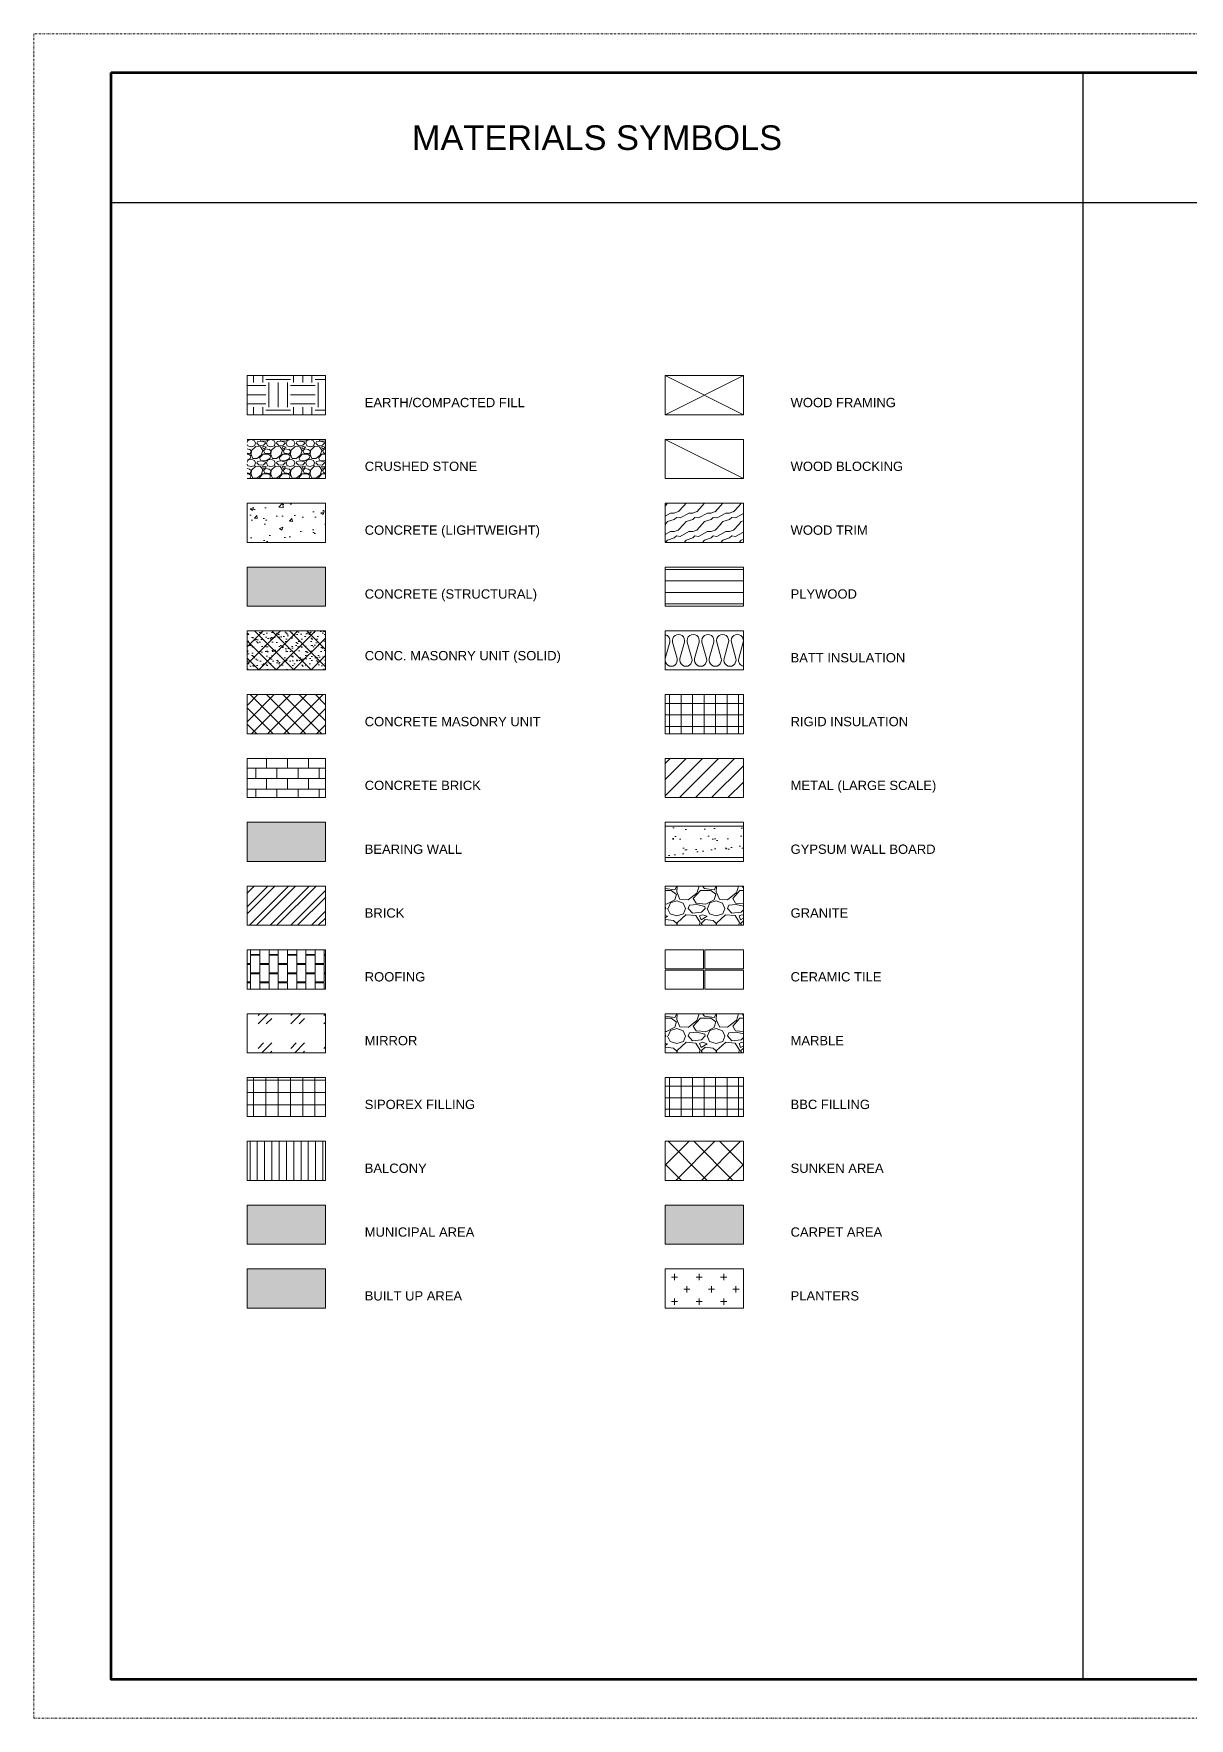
# Paper-space layout 'Symbols A2-1' of a CAD drawing. Header units: millimetres. Extents: x 0 to 597, y -80 to 435.
# Drawn here: x 0 to 298.5, y 0 to 435 of the extents above; entities that cross this region are included whole.
import ezdxf
from ezdxf.enums import TextEntityAlignment as Align

# ---------------------------------------------------------------- set-up
doc = ezdxf.new("R2010")
doc.units = ezdxf.units.MM
doc.linetypes.add('DASHDOT', pattern=[1, 0.5, -0.25, 0, -0.25])
for name, color, linetype, lineweight in [('A-ANNO-SYMB', 152, 'Continuous', 5), ('A-ANNO-TTLB', 255, 'Continuous', 5), ('A-CONC-LITE', 253, 'Continuous', 5), ('A-WALL-CONC', 153, 'Continuous', 5), ('C-ERTH', 253, 'Continuous', 5), ('C-STON', 253, 'Continuous', 5), ('G-ANNO-TEXT', 3, 'Continuous', 15), ('G-ANNO-TEXT-BOLD', 1, 'Continuous', 15), ('G-ANNO-TTLB', 7, 'Continuous', 50), ('G-PAPR-MEDM', 6, 'Continuous', 30), ('G-PAPR-THCK', 4, 'Continuous', 100)]:
    doc.layers.add(name, color=color, linetype=linetype, lineweight=lineweight)
doc.layers.add('G-ANNO-REFR', color=253, linetype='DASHDOT', lineweight=5, plot=False)
doc.styles.add('LLARGE', font='arial.ttf', dxfattribs={"height": 6.35})
doc.styles.add('NOTES', font='arial.ttf', dxfattribs={"height": 2})
doc.styles.add('Small text', font='arial.ttf', dxfattribs={"height": 2.4})
doc.styles.add('SUB-TITLE', font='swisscb.ttf')
doc.styles.add('SUB-TITLE-2', font='swissc.ttf')
doc.styles.add('TITLE', font='swisscb.ttf')

# ---------------------------------------------------------------- blocks, each defined once
blk = doc.blocks.new('*U221')
at = {"layer": 'G-ANNO-REFR'}
blk.add_lwpolyline([(0, 0), (597, 0), (597, 435), (0, 435)], close=True, dxfattribs=at)
at = {"layer": 'G-PAPR-THCK'}
blk.add_lwpolyline([(20, 425), (587, 425), (587, 10), (20, 10)], close=True, dxfattribs=at)
at = {"layer": 'G-ANNO-TEXT'}
for tag, p, height, style in [('GENERAL_NOTES_001', (522.6, 418.95), 1.71, 'NOTES'), ('GENERAL_NOTES_002', (522.86, 416.07), 1.71, 'NOTES'), ('GENERAL_NOTES_003', (522.86, 413.19), 1.71, 'NOTES'), ('GENERAL_NOTES_004', (522.86, 410.31), 1.71, 'NOTES'), ('GENERAL_NOTES_005', (522.86, 407.43), 1.71, 'NOTES'), ('GENERAL_NOTES_006', (522.86, 404.55), 1.71, 'NOTES'), ('GENERAL_NOTES_008', (522.79, 398.82), 1.71, 'NOTES'), ('GENERAL_NOTES_007', (522.86, 401.7), 1.71, 'NOTES'), ('GENERAL_NOTES_009', (522.86, 395.93), 1.71, 'NOTES'), ('GENERAL_NOTES_010', (522.86, 393.05), 1.71, 'NOTES'), ('GENERAL_NOTES_011', (522.86, 390.17), 1.71, 'NOTES'), ('GENERAL_NOTES_012', (522.86, 387.29), 1.71, 'NOTES'), ('GENERAL_NOTES_013', (522.86, 384.41), 1.71, 'NOTES'), ('GENERAL_NOTES_014', (522.86, 381.53), 1.71, 'NOTES'), ('GENERAL_NOTES_015', (522.86, 378.65), 1.71, 'NOTES'), ('GENERAL_NOTES_017', (522.75, 372.89), 1.71, 'NOTES'), ('GENERAL_NOTES_016', (522.86, 375.77), 1.71, 'NOTES'), ('GENERAL_NOTES_018', (522.86, 370), 1.71, 'NOTES'), ('GENERAL_NOTES_019', (522.82, 367.12), 1.71, 'NOTES'), ('GENERAL_NOTES_020', (522.86, 364.24), 1.71, 'NOTES'), ('GENERAL_NOTES_021', (522.76, 361.36), 1.71, 'NOTES'), ('GENERAL_NOTES_023', (522.77, 355.6), 1.71, 'NOTES'), ('GENERAL_NOTES_022', (522.86, 358.48), 1.71, 'NOTES'), ('GENERAL_NOTES_024', (522.86, 352.72), 1.71, 'NOTES'), ('GENERAL_NOTES_025', (522.74, 349.84), 1.71, 'NOTES'), ('GENERAL_NOTES_026', (522.86, 346.96), 1.71, 'NOTES'), ('GENERAL_NOTES_027', (522.86, 344.07), 1.71, 'NOTES'), ('GENERAL_NOTES_028', (522.86, 341.19), 1.71, 'NOTES'), ('GENERAL_NOTES_029', (522.86, 338.31), 1.71, 'NOTES'), ('GENERAL_NOTES_030', (522.76, 335.43), 1.71, 'NOTES'), ('GENERAL_NOTES_031', (522.86, 332.55), 1.71, 'NOTES'), ('GENERAL_NOTES_032', (522.86, 329.67), 1.71, 'NOTES'), ('GENERAL_NOTES_033', (522.86, 326.79), 1.71, 'NOTES'), ('GENERAL_NOTES_034', (522.76, 323.91), 1.71, 'NOTES'), ('GENERAL_NOTES_035', (522.86, 321.02), 1.71, 'NOTES'), ('SHEET_NOTES_001', (522.6, 299.97), 1.71, 'NOTES'), ('SHEET_NOTES_003', (522.75, 294.21), 1.71, 'NOTES'), ('SHEET_NOTES_002', (522.79, 297.09), 1.71, 'NOTES'), ('SHEET_NOTES_004', (522.82, 291.33), 1.71, 'NOTES'), ('SHEET_NOTES_005', (522.76, 288.45), 1.71, 'NOTES'), ('SHEET_NOTES_006', (522.77, 285.57), 1.71, 'NOTES'), ('SHEET_NOTES_007', (522.74, 282.68), 1.71, 'NOTES'), ('KEY_NOTES_001', (522.6, 227.5), 1.71, 'NOTES'), ('KEY_NOTES_002', (522.79, 224.62), 1.71, 'NOTES'), ('CLIENTNAME', (522.76, 103.62), 2.57, 'SUB-TITLE-2'), ('CLIENTADDRESS1', (522.76, 100.14), 1.71, 'SUB-TITLE-2'), ('CLIENTADDRESS2', (522.76, 97.24), 1.71, 'SUB-TITLE-2'), ('CLIENTPHONE', (522.76, 94.39), 1.71, 'SUB-TITLE-2'), ('DRAWING_NO', (538.25, 58.25), 3.42, 'SUB-TITLE-2')]:
    blk.add_attdef(tag, p, '', height=height, dxfattribs=dict(at, style=style))
at = {"layer": 'G-ANNO-TEXT', "style": 'SUB-TITLE-2'}
for tag, p in [('REV_NO14', (524.7, 172.4)), ('REV_NO13', (524.7, 168.98)), ('REV_DATE14', (532.24, 172.4)), ('REV_DATE13', (532.24, 168.98)), ('DRAWN_BY14', (542.01, 172.4)), ('DRAWN_BY13', (542.01, 168.98)), ('CHECKED_BY14', (552.92, 172.4)), ('CHECKED_BY13', (552.92, 168.98)), ('REV_NO12', (524.7, 165.56)), ('REV_DATE12', (532.24, 165.56)), ('DRAWN_BY12', (542.01, 165.56)), ('CHECKED_BY12', (552.92, 165.56)), ('REV_NO11', (524.7, 162.14)), ('REV_DATE11', (532.24, 162.14)), ('DRAWN_BY11', (542.01, 162.14)), ('CHECKED_BY11', (552.92, 162.14)), ('REV_NO10', (524.7, 158.72)), ('REV_DATE10', (532.24, 158.72)), ('DRAWN_BY10', (542.01, 158.72)), ('CHECKED_BY10', (552.92, 158.72)), ('REV_NO9', (524.7, 155.3)), ('REV_NO8', (524.7, 151.88)), ('REV_DATE9', (532.24, 155.3)), ('REV_DATE8', (532.24, 151.88)), ('DRAWN_BY9', (542.01, 155.3)), ('DRAWN_BY8', (542.01, 151.88)), ('CHECKED_BY9', (552.92, 155.3)), ('CHECKED_BY8', (552.92, 151.88)), ('REV_NO7', (524.7, 148.46)), ('REV_DATE7', (532.24, 148.46)), ('DRAWN_BY7', (542.01, 148.46)), ('CHECKED_BY7', (552.92, 148.46)), ('REV_NO6', (524.7, 145.03)), ('REV_DATE6', (532.24, 145.03)), ('DRAWN_BY6', (542.01, 145.03)), ('CHECKED_BY6', (552.92, 145.03)), ('REV_NO5', (524.7, 141.61)), ('REV_DATE5', (532.24, 141.61)), ('DRAWN_BY5', (542.01, 141.61)), ('CHECKED_BY5', (552.92, 141.61)), ('REV_NO4', (524.7, 138.19)), ('REV_NO3', (524.7, 134.77)), ('REV_DATE4', (532.24, 138.19)), ('REV_DATE3', (532.24, 134.77)), ('DRAWN_BY4', (542.01, 138.19)), ('DRAWN_BY3', (542.01, 134.77)), ('CHECKED_BY4', (552.92, 138.19)), ('CHECKED_BY3', (552.92, 134.77)), ('REV_NO2', (524.7, 131.35)), ('REV_DATE2', (532.24, 131.35)), ('DRAWN_BY2', (542.01, 131.35)), ('CHECKED_BY2', (552.92, 131.35)), ('REV_NO1', (524.7, 127.93)), ('REV_DATE1', (532.24, 127.93)), ('DRAWN_BY1', (542.01, 127.93)), ('CHECKED_BY1', (552.92, 127.93)), ('REV_NO0', (524.7, 124.51)), ('REV_DATE0', (532.24, 124.51)), ('DRAWN_BY0', (542.01, 124.51)), ('CHECKED_BY0', (552.92, 124.51))]:
    blk.add_attdef(tag, text='', height=1.37, dxfattribs=at).set_placement(p, align=Align.MIDDLE)
for tag, p in [('REV_DESCRIPTION14', (559.75, 172.4)), ('REV_DESCRIPTION13', (559.75, 168.98)), ('REV_DESCRIPTION12', (559.75, 165.56)), ('REV_DESCRIPTION11', (559.75, 162.14)), ('REV_DESCRIPTION10', (559.75, 158.72)), ('REV_DESCRIPTION9', (559.75, 155.3)), ('REV_DESCRIPTION8', (559.75, 151.88)), ('REV_DESCRIPTION7', (559.75, 148.46)), ('REV_DESCRIPTION6', (559.75, 145.03)), ('REV_DESCRIPTION5', (559.75, 141.61)), ('REV_DESCRIPTION4', (559.75, 138.19)), ('REV_DESCRIPTION3', (559.75, 134.77)), ('REV_DESCRIPTION2', (559.75, 131.35)), ('REV_DESCRIPTION1', (559.75, 127.93)), ('REV_DESCRIPTION0', (559.75, 124.51))]:
    blk.add_attdef(tag, text='', height=1.37, dxfattribs=at).set_placement(p, align=Align.MIDDLE_LEFT)
for tag, p in [('PROJECT_NAME1', (538.25, 91.88)), ('PROJECT_NAME2', (538.25, 88.46)), ('PROJECT_CODE', (538.25, 84.41)), ('RELEASE', (538.25, 80.62)), ('STAGE', (538.25, 76.76)), ('DRAWING_TITLE', (538.25, 72.91))]:
    blk.add_attdef(tag, text='', height=2.05, dxfattribs=at).set_placement(p, align=Align.TOP_LEFT)
at = {"layer": 'G-ANNO-TEXT'}
for tag, height, style, p in [('CURRENT_REV', 3.42, 'TITLE', (579.3, 58.25)), ('DRAWN_BY', 2.05, 'SUB-TITLE-2', (529.7, 50.63)), ('CHECKED_BY', 2.05, 'SUB-TITLE-2', (545.95, 50.63)), ('SCALE', 2.05, 'SUB-TITLE-2', (563.05, 50.63)), ('ISSUE_DATE', 2.05, 'SUB-TITLE-2', (579.3, 50.63))]:
    blk.add_attdef(tag, text='', height=height, dxfattribs=dict(at, style=style)).set_placement(p, align=Align.CENTER)
at = {"layer": 'G-ANNO-TEXT', "style": 'SUB-TITLE'}
blk.add_attdef('FILE_NAME', text='', height=1.37, rotation=90, dxfattribs=at).set_placement((587.85, 19.35), align=Align.TOP_LEFT)

psp = doc.layouts.new('Symbols A2-1')

# ---------------------------------------------------------------- hatches: boundary and pattern name
at = {"layer": 'A-ANNO-SYMB'}
h = psp.add_hatch(dxfattribs=at)
h.set_pattern_fill('WOOD_2', color=256, scale=4.756188, angle=90, pattern_type=2)
h.set_pattern_definition([(198.4349, (27.5054, -170.8212), (-9.5123783, -4.7561805), [1.804845, -13.23554]), (229.3987, (25.79313, -171.39194), (-23.7809426, -28.537124), [0.877, -42.972892]), (226.8476, (25.2224, -167.30162), (-66.5866471, -71.34281002), [2.086226, -102.225122]), (199.9831, (23.79554, -168.8236), (-38.04950806, -14.26856175), [1.113395, -54.55636]), (180, (27.5054, -169.204), (-4.75619, -4.75619), [0.951238, -3.80495]), (208.4429, (26.55412, -169.2041), (61.830463415, 33.293287506), [2.596375, -127.222296]), (174.2894, (24.27115, -170.4407), (42.8056903, -4.75619437), [0.955984, -46.843116]), (219.8056, (23.3199, -170.3456), (23.78093136, 19.024764), [0.74294, -36.404078])])
h.paths.add_polyline_path([(183.31, 303.65), (183.31, 313.76), (163.09, 313.76), (163.09, 303.65)])
h = psp.add_hatch(color=253, dxfattribs=at)
h.dxf.hatch_style = 1
h.paths.add_polyline_path([(75.35, 287.17), (75.35, 297.28), (55.14, 297.28), (55.14, 287.17)])
h = psp.add_hatch(dxfattribs=at)
h.set_pattern_fill('ANSI31', color=256, scale=23.780941, angle=135)
h.set_pattern_definition([(180, (27.5054, -167.0576), (-6e-16, -2.972618), [])])
h.paths.add_polyline_path([(183.31, 287.17), (183.31, 297.28), (163.09, 297.28), (163.09, 287.17)])
h = psp.add_hatch(dxfattribs=at)
h.set_pattern_fill('ANSI37', color=256, scale=23.780941, angle=135)
h.set_pattern_definition([(180, (27.5054, -157.057), (-6e-16, -2.972618), []), (270, (27.5054, -157.057), (2.972618, -6e-16), [])])
h.paths.add_polyline_path([(183.31, 254.22), (183.31, 264.33), (163.09, 264.33), (163.09, 254.22)])
h = psp.add_hatch(dxfattribs=at)
h.set_pattern_fill('STONE_HOLLAND_PARQUET_2', color=256, scale=0.679455, pattern_type=2)
h.set_pattern_definition([(0, (27.5054, -91.6392), (0, 2.717822), []), (90, (27.5054, -91.6392), (-2.717822, 2.717822), [2.71782, -2.71782])])
h.paths.add_polyline_path([(55.14, 247.85), (55.14, 237.74), (75.35, 237.74), (75.35, 247.85)])
h = psp.add_hatch(dxfattribs=at)
h.set_pattern_fill('ANSI31', color=256, scale=23.601229)
h.set_pattern_definition([(45, (20.096, -155.0968), (-2.086074, 2.086074), [])])
h.paths.add_polyline_path([(183.31, 237.74), (183.31, 247.85), (163.09, 247.85), (163.09, 237.74)])
h = psp.add_hatch(color=256, dxfattribs=at)
h.dxf.hatch_style = 1
h.paths.add_polyline_path([(75.35, 221.27), (75.35, 231.37), (55.14, 231.37), (55.14, 221.27)])
h = psp.add_hatch(dxfattribs=at)
h.set_pattern_fill('AR-SAND', color=256, scale=2.717822)
h.set_pattern_definition([(37.5, (27.5054, -147.0566), (-0.171205, 5.236764), [0, -4.13109, 0, -4.620297, 0, -4.41646]), (7.5, (27.5054, -147.0566), (4.80994, 7.67009), [0, -2.228614, 0, -3.723416, 0, -1.426856]), (327.5, (24.1624, -147.0566), (8.463683, 0.01538), [0, -1.35891, 0, -4.89208, 0, -6.38688]), (317.5, (24.1624, -147.0566), (8.17012, 2.38537), [0, -0.679455, 0, -3.20703, 0, -3.66906])])
h.paths.add_polyline_path([(163.09, 230.35), (163.09, 222.29), (183.31, 222.29), (183.31, 230.35)])
h = psp.add_hatch(dxfattribs=at)
h.set_pattern_fill('ANSI32', color=256, scale=10.043076)
h.set_pattern_definition([(45, (20.096, -145.0964), (-2.663073, 2.663073), []), (45, (21.8715, -145.0964), (-2.663073, 2.663073), [])])
h.paths.add_polyline_path([(75.35, 204.79), (75.35, 214.9), (55.14, 214.9), (55.14, 204.79)])
h = psp.add_hatch(dxfattribs=at)
h.set_pattern_fill('SITEWORK_GRAVEL', color=256, scale=10.191832, pattern_type=2)
h.set_pattern_definition([(228.0128, (142.7973, -96.68135), (-81.5346354, -91.7264988), [1.37117, -135.7459]), (184.9697, (141.88007, -97.70053), (122.30199083, 10.1917431), [2.35297, -232.94374]), (132.5104, (139.53595, -97.9044), (101.9182222, -112.1102368), [1.6591, -164.25189]), (267.2737, (135.56114, -100.45233), (10.1917911, 203.8366365), [2.14271, -212.12828]), (292.8337, (135.4592, -102.5926), (-50.9592593, 122.30194355), [2.1011, -208.0089]), (357.2737, (136.27456, -104.52906), (-203.8366365, 10.1917911), [2.14271, -212.12828]), (37.6942, (138.41485, -104.63098), (-132.49388666, -101.91821897), [2.83362, -280.52863]), (72.2553, (140.65705, -102.89837), (71.34293143, 224.22025847), [2.67523, -264.84821]), (121.4296, (141.4724, -100.3504), (-81.5347373, 132.4937612), [2.14997, -212.84696]), (175.2364, (140.3513, -98.5159), (112.110158, -10.1917454), [2.45452, -120.2714]), (222.3974, (137.90526, -98.31204), (-122.30205504, -112.11006774), [3.17423, -314.24857]), (138.8141, (145.65105, -100.5542), (-71.3428518, 61.1509627), [1.0834, -107.25725]), (171.4692, (144.8357, -99.8408), (132.4937943, -20.383744), [2.06117, -204.05587]), (225, (142.797, -99.535), (-1e-15, -10.19183), [1.44134, -12.97208]), (203.1986, (142.0839, -98.312), (50.9591556, 20.383677), [0.7762, -76.8425]), (291.8014, (141.3705, -98.6178), (-10.191831, 30.575498), [1.0977, -53.787]), (30.9638, (141.7782, -99.637), (30.575475, 20.383689), [1.78285, -57.64523]), (161.5651, (143.307, -98.7197), (20.383668, -10.191815), [1.28917, -30.94023]), (16.3895, (135.4592, -98.6178), (101.9183392, 30.5754207), [1.806, -178.79372]), (70.3462, (137.1918, -98.1082), (-40.7672783, -112.1101702), [1.51513, -149.99735]), (293.1986, (143.3069, -96.6814), (-20.383677, 50.9591556), [1.55237, -76.0663]), (343.6105, (143.91844, -98.1082), (-101.9183392, 30.5754207), [1.806, -178.79372]), (339.444, (135.4592, -104.9367), (-50.959177, 20.3836225), [1.74158, -85.33747]), (294.7751, (137.0899, -105.54825), (-50.9590788, 112.1101833), [1.45925, -144.46558]), (66.8014, (143.4088, -106.8732), (20.383677, 50.9591556), [1.55237, -76.0663]), (17.354, (144.02036, -105.4463), (-132.4938324, -40.7672707), [1.70847, -169.13777]), (69.444, (138.4148, -106.8732), (-20.3836225, -50.959177), [0.8708, -86.20826]), (101.3099, (142.7973, -106.8732), (-10.191808, 40.767334), [0.51968, -51.44866]), (165.9638, (142.6954, -106.3636), (30.5755, -10.191812), [2.1011, -39.9209]), (186.009, (140.65705, -105.854), (101.9183142, 10.1918247), [1.94715, -192.76752]), (303.6901, (141.7782, -100.5542), (-10.191845, 20.38366), [1.4699, -35.27728]), (353.1572, (142.5935, -101.77727), (173.26113203, -20.38374487), [2.56624, -254.05753]), (60.9454, (145.1415, -102.083), (-40.767327, -71.3428257), [1.0493, -103.88202]), (90, (145.651, -101.166), (-10.19183, 10.19183), [0.6115, -9.58032]), (120.2564, (140.4532, -105.54825), (40.7672746, -71.3428468), [1.4159, -140.17356]), (48.0128, (139.7398, -104.3252), (81.5346354, 91.7264988), [2.74234, -134.37473]), (0, (141.574, -102.287), (10.19183, 10.19183), [2.64988, -7.54196]), (325.3048, (144.2242, -102.28686), (-101.9182583, 71.3429095), [1.61147, -159.53553]), (254.0546, (145.5491, -103.2041), (-10.1918305, -40.767328), [1.48395, -72.7137]), (207.646, (145.14146, -104.631), (-193.6447591, -101.9183954), [2.41613, -239.19693]), (175.4261, (143.00117, -105.7521), (-132.4938175, 10.1917787), [2.5561, -253.05374])])
h.paths.add_polyline_path([(183.31, 204.79), (183.31, 214.9), (163.09, 214.9), (163.09, 204.79)])
h = psp.add_hatch(dxfattribs=at)
h.set_pattern_fill('ROOFING_SHINGLES_4', color=256, scale=4.756188, angle=90, pattern_type=2)
h.set_pattern_definition([(0, (22.749, -73.839), (4.75619, 4.75619), [2.378094, -2.378094]), (90, (25.1273, -73.839), (-4.75619, 4.75619), [4.51838, -0.23781]), (0, (25.1273, -71.699), (4.75619, 4.75619), [2.378094, -2.378094]), (270, (27.5054, -71.699), (4.75619, -4.75619), [2.378094, -2.378094]), (0, (25.1273, -71.461), (4.75619, 4.75619), [2.378094, -2.378094]), (90, (27.5054, -71.461), (-4.75619, 4.75619), [2.140285, -2.6159]), (180, (25.1273, -74.077), (-4.75619, -4.75619), [2.378094, -2.378094])])
h.paths.add_polyline_path([(75.35, 198.42), (55.14, 198.42), (55.14, 188.31), (75.35, 188.31)])
h = psp.add_hatch(dxfattribs=at)
h.set_pattern_fill('SITEWORK_GRAVEL', color=256, scale=10.191832, pattern_type=2)
h.set_pattern_definition([(228.0128, (142.7973, -129.6352), (-81.5346354, -91.7264988), [1.37117, -135.7459]), (184.9697, (141.88007, -130.6544), (122.30199083, 10.1917431), [2.35297, -232.94374]), (132.5104, (139.53595, -130.8582), (101.9182222, -112.1102368), [1.6591, -164.25189]), (267.2737, (135.56114, -133.40617), (10.1917911, 203.8366365), [2.14271, -212.12828]), (292.8337, (135.4592, -135.54646), (-50.9592593, 122.30194355), [2.1011, -208.0089]), (357.2737, (136.27456, -137.4829), (-203.8366365, 10.1917911), [2.14271, -212.12828]), (37.6942, (138.41485, -137.58482), (-132.49388666, -101.91821897), [2.83362, -280.52863]), (72.2553, (140.65705, -135.8522), (71.34293143, 224.22025847), [2.67523, -264.84821]), (121.4296, (141.4724, -133.30426), (-81.5347373, 132.4937612), [2.14997, -212.84696]), (175.2364, (140.3513, -131.4697), (112.110158, -10.1917454), [2.45452, -120.2714]), (222.3974, (137.90526, -131.2659), (-122.30205504, -112.11006774), [3.17423, -314.24857]), (138.8141, (145.65105, -133.5081), (-71.3428518, 61.1509627), [1.0834, -107.25725]), (171.4692, (144.8357, -132.79466), (132.4937943, -20.383744), [2.06117, -204.05587]), (225, (142.797, -132.489), (-1e-15, -10.19183), [1.44134, -12.97208]), (203.1986, (142.0839, -131.2659), (50.9591556, 20.383677), [0.7762, -76.8425]), (291.8014, (141.3705, -131.5716), (-10.191831, 30.575498), [1.0977, -53.787]), (30.9638, (141.7782, -132.5908), (30.575475, 20.383689), [1.78285, -57.64523]), (161.5651, (143.307, -131.6736), (20.383668, -10.191815), [1.28917, -30.94023]), (16.3895, (135.4592, -131.57164), (101.9183392, 30.5754207), [1.806, -178.79372]), (70.3462, (137.1918, -131.06205), (-40.7672783, -112.1101702), [1.51513, -149.99735]), (293.1986, (143.3069, -129.6352), (-20.383677, 50.9591556), [1.55237, -76.0663]), (343.6105, (143.91844, -131.06205), (-101.9183392, 30.5754207), [1.806, -178.79372]), (339.444, (135.4592, -137.8906), (-50.959177, 20.3836225), [1.74158, -85.33747]), (294.7751, (137.0899, -138.5021), (-50.9590788, 112.1101833), [1.45925, -144.46558]), (66.8014, (143.4088, -139.827), (20.383677, 50.9591556), [1.55237, -76.0663]), (17.354, (144.02036, -138.4002), (-132.4938324, -40.7672707), [1.70847, -169.13777]), (69.444, (138.4148, -139.827), (-20.3836225, -50.959177), [0.8708, -86.20826]), (101.3099, (142.7973, -139.827), (-10.191808, 40.767334), [0.51968, -51.44866]), (165.9638, (142.6954, -139.3174), (30.5755, -10.191812), [2.1011, -39.9209]), (186.009, (140.65705, -138.80784), (101.9183142, 10.1918247), [1.94715, -192.76752]), (303.6901, (141.7782, -133.508), (-10.191845, 20.38366), [1.4699, -35.27728]), (353.1572, (142.5935, -134.7311), (173.26113203, -20.38374487), [2.56624, -254.05753]), (60.9454, (145.1415, -135.0369), (-40.767327, -71.3428257), [1.0493, -103.88202]), (90, (145.651, -134.12), (-10.19183, 10.19183), [0.6115, -9.58032]), (120.2564, (140.4532, -138.5021), (40.7672746, -71.3428468), [1.4159, -140.17356]), (48.0128, (139.7398, -137.2791), (81.5346354, 91.7264988), [2.74234, -134.37473]), (0, (141.574, -135.241), (10.19183, 10.19183), [2.64988, -7.54196]), (325.3048, (144.2242, -135.2407), (-101.9182583, 71.3429095), [1.61147, -159.53553]), (254.0546, (145.5491, -136.158), (-10.1918305, -40.767328), [1.48395, -72.7137]), (207.646, (145.14146, -137.58482), (-193.6447591, -101.9183954), [2.41613, -239.19693]), (175.4261, (143.00117, -138.70593), (-132.4938175, 10.1917787), [2.5561, -253.05374])])
h.paths.add_polyline_path([(183.31, 171.84), (183.31, 181.94), (163.09, 181.94), (163.09, 171.84)])
h = psp.add_hatch(dxfattribs=at)
h.set_pattern_fill('ANSI37', color=256, angle=135)
h.set_pattern_definition([(180, (15.511, -194.0255), (-7e-16, -3.175), []), (270, (15.511, -194.0255), (3.175, -7e-16), [])])
h.paths.add_polyline_path([(75.35, 155.36), (75.35, 165.47), (55.14, 165.47), (55.14, 155.36)])
h = psp.add_hatch(dxfattribs=at)
h.set_pattern_fill('ANSI37', color=256, scale=23.780941, angle=135)
h.set_pattern_definition([(180, (27.5054, -255.9186), (-6e-16, -2.972618), []), (270, (27.5054, -255.9186), (2.972618, -6e-16), [])])
h.paths.add_polyline_path([(183.31, 155.36), (183.31, 165.47), (163.09, 165.47), (163.09, 155.36)])
h = psp.add_hatch(dxfattribs=at)
h.set_pattern_fill('ANSI31', color=256, scale=15.064614, angle=45)
h.set_pattern_definition([(90, (20.0961, -193.2764), (-1.883077, 3e-16), [])])
h.paths.add_polyline_path([(75.35, 148.99), (55.14, 148.99), (55.14, 138.88), (75.35, 138.88)])
h = psp.add_hatch(dxfattribs=at)
h.set_pattern_fill('ANSI37', color=256, scale=37.661536)
h.set_pattern_definition([(45, (20.096, -193.2764), (-3.32884, 3.32884), []), (135, (20.096, -193.2764), (-3.32884, -3.32884), [])])
h.paths.add_polyline_path([(183.31, 138.88), (183.31, 148.99), (163.09, 148.99), (163.09, 138.88)])
h = psp.add_hatch(color=9, dxfattribs=at)
h.dxf.hatch_style = 1
h.paths.add_polyline_path([(75.35, 132.51), (55.14, 132.51), (55.14, 122.4), (75.35, 122.4)])
at = {"layer": 'A-ANNO-SYMB', "true_color": 0xf9fda5}
h = psp.add_hatch(color=51, dxfattribs=at)
h.dxf.hatch_style = 1
h.paths.add_polyline_path([(183.31, 122.4), (183.31, 132.51), (163.09, 132.51), (163.09, 122.4)])
at = {"layer": 'A-ANNO-SYMB', "true_color": 0xdbf6ff}
h = psp.add_hatch(color=7, dxfattribs=at)
h.dxf.hatch_style = 1
h.paths.add_polyline_path([(75.35, 116.03), (55.14, 116.03), (55.14, 105.93), (75.35, 105.93)])
at = {"layer": 'A-ANNO-TTLB'}
h = psp.add_hatch(dxfattribs=at)
h.set_pattern_fill('GOST_GLASS', color=256)
h.set_pattern_definition([(45, (15.511, -194.0255), (8.48528, -9e-16), [5, -7]), (45, (17.632, -194.0255), (8.48528, -9e-16), [2, -10]), (45, (15.511, -191.904), (8.48528, -9e-16), [2, -10])])
h.paths.add_polyline_path([(55.14, 181.94), (55.14, 171.84), (75.35, 171.84), (75.35, 181.94)])
h = psp.add_hatch(dxfattribs=at)
h.set_pattern_fill('CROSS', color=256, scale=0.5)
h.set_pattern_definition([(0, (15.511, -194.0255), (3.175, 3.175), [1.5875, -4.7625]), (90, (16.3047, -194.8192), (-3.175, 3.175), [1.5875, -4.7625])])
h.paths.add_polyline_path([(163.09, 116.03), (163.09, 105.93), (183.31, 105.93), (183.31, 116.03)])
at = {"layer": 'A-CONC-LITE'}
h = psp.add_hatch(dxfattribs=at)
h.set_pattern_fill('AR-CONC', color=256, scale=0.05)
h.set_pattern_definition([(50, (15.511, -194.0255), (9.10923, -0.79695), [0.9525, -10.4775]), (355, (15.511, -194.025), (-1.76217, 9.55284), [0.762, -8.38203]), (100.4514, (16.27, -194.092), (7.34706, 8.75589), [0.8095, -8.90451]), (46.1842, (15.511, -191.485), (13.55395, -2.10212), [1.42875, -15.71625]), (96.6356, (16.64, -191.66), (11.8702, 12.3713), [1.21425, -13.35678]), (351.184, (15.511, -191.485), (11.8702, 12.3713), [1.143, -12.573]), (21, (16.781, -192.1205), (7.58072, -5.11326), [0.9525, -10.4775]), (326, (16.781, -192.12), (3.0901, 9.2094), [0.762, -8.382]), (71.4514, (17.413, -192.5466), (10.67082, 4.09614), [0.8095, -8.9045]), (37.5, (15.511, -194.0255), (0.15443, 4.227752), [0, -8.2804, 0, -8.509, 0, -8.41375]), (7.5, (15.511, -194.0255), (3.340983, 5.00903), [0, -4.8514, 0, -8.0899, 0, -3.20675]), (327.5, (12.679, -194.0255), (6.77953, -0.286437), [0, -3.175, 0, -9.906, 0, -13.1445]), (317.5, (11.409, -194.0255), (7.40646, 1.271325), [0, -4.1275, 0, -6.5786, 0, -9.3345])])
h.paths.add_polyline_path([(75.35, 303.65), (75.35, 313.76), (55.14, 313.76), (55.14, 303.65)])
h = psp.add_hatch(dxfattribs=at)
h.set_pattern_fill('AR-SAND', color=256, scale=0.05)
h.set_pattern_definition([(37.5, (15.511, -194.0255), (-0.0800016, 2.447066), [0, -1.9304, 0, -2.159, 0, -2.06375]), (7.5, (15.511, -194.0255), (2.247616, 3.584126), [0, -1.0414, 0, -1.7399, 0, -0.66675]), (327.5, (13.9488, -194.0255), (3.954962, 0.007186), [0, -0.635, 0, -2.286, 0, -2.9845]), (317.5, (13.949, -194.0255), (3.817782, 1.114647), [0, -0.3175, 0, -1.4986, 0, -1.7145])])
h.paths.add_polyline_path([(55.14, 280.8), (55.14, 270.7), (75.35, 270.7), (75.35, 280.8)])
at = {"layer": 'A-WALL-CONC'}
h = psp.add_hatch(dxfattribs=at)
h.set_pattern_fill('ANSI37', color=256)
h.set_pattern_definition([(45, (15.511, -194.0255), (-2.245064, 2.245064), []), (135, (15.511, -194.0255), (-2.245064, -2.245064), [])])
h.paths.add_polyline_path([(55.14, 280.8), (55.14, 270.7), (75.35, 270.7), (75.35, 280.8)])
h = psp.add_hatch(dxfattribs=at)
h.set_pattern_fill('ANSI37', color=256, scale=23.780941)
h.set_pattern_definition([(45, (27.5054, -157.057), (-2.101958, 2.101958), []), (135, (27.5054, -157.057), (-2.101958, -2.101958), [])])
h.paths.add_polyline_path([(75.35, 264.33), (75.35, 254.22), (55.14, 254.22), (55.14, 264.33)])
at = {"layer": 'C-ERTH'}
h = psp.add_hatch(dxfattribs=at)
h.set_pattern_fill('EARTH', color=256)
h.set_pattern_definition([(0, (15.511, -194.0255), (6.35, 6.35), [6.35, -6.35]), (0, (15.511, -191.644), (6.35, 6.35), [6.35, -6.35]), (0, (15.511, -189.263), (6.35, 6.35), [6.35, -6.35]), (90, (16.3047, -188.469), (-6.35, 6.35), [6.35, -6.35]), (90, (18.686, -188.469), (-6.35, 6.35), [6.35, -6.35]), (90, (21.067, -188.469), (-6.35, 6.35), [6.35, -6.35])])
h.paths.add_polyline_path([(75.35, 336.6), (75.35, 346.71), (55.14, 346.71), (55.14, 336.6)])
at = {"layer": 'C-STON'}
h = psp.add_hatch(dxfattribs=at)
h.set_pattern_fill('GRAVEL', color=256, scale=0.2)
h.set_pattern_definition([(228.01279, (19.16853, -188.94545), (-40.64, -45.72), [0.683443, -67.660967]), (184.96974, (18.71133, -189.45345), (60.95999998, 5.08000029), [1.17281, -116.108098]), (132.51045, (17.54293, -189.55505), (50.80000002, -55.87999998), [0.826963, -81.869446]), (267.27369, (15.56173, -190.82505), (5.08000001, 101.6), [1.06801, -105.732875]), (292.833654, (15.51093, -191.89185), (-25.4, 60.96), [1.047267, -103.679615]), (357.27369, (15.91733, -192.85705), (-101.6, 5.08000001), [1.06801, -105.732875]), (37.69424, (16.98413, -192.90785), (-66.04, -50.800000004), [1.412387, -139.82623]), (72.25533, (18.10173, -192.04425), (35.56000001, 111.76), [1.33344, -132.010513]), (121.429566, (18.50813, -190.77425), (-40.64000001, 66.04), [1.071626, -106.09109]), (175.23636, (17.94933, -189.85985), (55.88, -5.08), [1.223427, -59.947874]), (222.397438, (16.73013, -189.75825), (-60.96, -55.88), [1.582156, -156.633545]), (138.81407, (20.59093, -190.87585), (-35.56, 30.48), [0.54001, -53.46113]), (171.469234, (20.18453, -190.52025), (66.04, -10.15999999), [1.027364, -101.70928]), (225, (19.1685, -190.368), (-7e-16, -5.08), [0.71842, -6.465786]), (203.19859, (18.8129, -189.75825), (25.4, 10.16), [0.386883, -38.301245]), (291.8014, (18.4573, -189.91065), (-5.08, 15.24), [0.54713, -26.809506]), (30.96376, (18.6605, -190.41865), (15.24, 10.16), [0.88864, -28.732596]), (161.56505, (19.4225, -189.9615), (10.16, -5.08), [0.642574, -15.421796]), (16.38954, (15.51093, -189.91065), (50.8, 15.24), [0.900176, -89.117653]), (70.346176, (16.37453, -189.65665), (-20.32, -55.88), [0.7552, -74.76443]), (293.19859, (19.4225, -188.94545), (-10.16, 25.4), [0.77376, -37.914367]), (343.61046, (19.72733, -189.65665), (-50.8, 15.24), [0.900176, -89.117653]), (339.44395, (15.51093, -193.06025), (-25.4, 10.16), [0.86807, -42.53547]), (294.77514, (16.32373, -193.36505), (-25.40000003, 55.87999999), [0.727344, -72.007187]), (66.80141, (19.4733, -194.02545), (10.16, 25.4), [0.77376, -37.914367]), (17.354025, (19.77813, -193.31425), (-66.04, -20.32), [0.851565, -84.30475]), (69.44395, (16.98413, -194.02545), (-10.16, -25.4), [0.434035, -42.969504]), (101.30993, (19.1685, -194.0255), (-5.08, 20.32), [0.25903, -25.64399]), (165.96376, (19.1177, -193.7715), (15.24, -5.08), [1.047267, -19.89811]), (186.009006, (18.10173, -193.51745), (50.8, 5.08), [0.970534, -96.08273]), (303.69007, (18.6605, -190.8759), (-5.08, 10.16), [0.73265, -17.583553]), (353.157227, (19.06693, -191.48545), (86.36, -10.159999995), [1.279114, -126.63202]), (60.9454, (20.33693, -191.63785), (-20.32, -35.56), [0.523016, -51.778785]), (90, (20.591, -191.1807), (-5.08, 5.08), [0.3048, -4.7752]), (120.25644, (18.00013, -193.36505), (20.32, -35.56), [0.705734, -69.86788]), (48.01279, (17.64453, -192.75545), (40.64, 45.72), [1.366886, -66.977524]), (0, (18.559, -191.7395), (5.08, 5.08), [1.3208, -3.7592]), (325.30485, (19.87973, -191.73945), (50.80000002, -35.55999997), [0.80322, -79.518633]), (254.0546, (20.5401, -192.19665), (-5.08, -20.32), [0.73966, -36.2433]), (207.645975, (20.33693, -192.90785), (-96.52, -50.79999999), [1.20429, -119.22493]), (175.42608, (19.27013, -193.46665), (-66.04, 5.08), [1.27406, -126.131693])])
h.paths.add_polyline_path([(75.35, 320.13), (75.35, 330.23), (55.14, 330.23), (55.14, 320.13)])

# ---------------------------------------------------------------- linework, layer by layer
at = {"layer": 'A-ANNO-SYMB'}
for p, q in [((163.09, 336.6), (183.31, 346.71)), ((163.09, 346.71), (183.31, 336.6)), ((163.09, 330.23), (183.31, 320.13)), ((163.09, 230.35), (183.31, 230.35)), ((163.09, 222.29), (183.31, 222.29))]:
    psp.add_line(p, q, dxfattribs=at)
at = {"layer": 'A-ANNO-SYMB', "linetype": 'Continuous'}
for p, q in [((75.35, 330.23), (55.14, 330.23)), ((75.35, 320.13), (75.35, 330.23)), ((55.14, 320.13), (75.35, 320.13)), ((183.31, 280.8), (163.09, 280.8)), ((163.09, 280.8), (163.09, 270.7)), ((183.31, 270.7), (183.31, 280.8)), ((163.09, 270.7), (183.31, 270.7))]:
    psp.add_line(p, q, dxfattribs=at)
for points in [[(75.35, 336.6), (75.35, 346.71), (55.14, 346.71), (55.14, 336.6)], [(183.31, 346.71), (163.09, 346.71), (163.09, 336.6), (183.31, 336.6)], [(183.31, 320.13), (183.31, 330.23), (163.09, 330.23), (163.09, 320.13)], [(75.35, 303.65), (75.35, 313.76), (55.14, 313.76), (55.14, 303.65)], [(183.31, 303.65), (183.31, 313.76), (163.09, 313.76), (163.09, 303.65)], [(75.35, 287.17), (75.35, 297.28), (55.14, 297.28), (55.14, 287.17)], [(183.31, 287.17), (183.31, 297.28), (163.09, 297.28), (163.09, 287.17)], [(75.35, 280.8), (75.35, 270.7), (55.14, 270.7), (55.14, 280.8)], [(75.35, 264.33), (75.35, 254.22), (55.14, 254.22), (55.14, 264.33)], [(183.31, 254.22), (183.31, 264.33), (163.09, 264.33), (163.09, 254.22)], [(75.35, 237.74), (75.35, 247.85), (55.14, 247.85), (55.14, 237.74)], [(183.31, 237.74), (183.31, 247.85), (163.09, 247.85), (163.09, 237.74)], [(75.35, 221.27), (75.35, 231.37), (55.14, 231.37), (55.14, 221.27)], [(183.31, 221.27), (183.31, 231.37), (163.09, 231.37), (163.09, 221.27)], [(75.35, 204.79), (75.35, 214.9), (55.14, 214.9), (55.14, 204.79)], [(183.31, 204.79), (183.31, 214.9), (163.09, 214.9), (163.09, 204.79)], [(75.35, 188.31), (75.35, 198.42), (55.14, 198.42), (55.14, 188.31)], [(173.03, 198.42), (163.09, 198.42), (163.09, 193.54), (173.03, 193.54)], [(173.37, 193.54), (183.31, 193.54), (183.31, 198.42), (173.37, 198.42)], [(173.03, 193.2), (163.09, 193.2), (163.09, 188.31), (173.03, 188.31)], [(173.37, 188.31), (183.31, 188.31), (183.31, 193.2), (173.37, 193.2)], [(75.35, 171.84), (75.35, 181.94), (55.14, 181.94), (55.14, 171.84)], [(183.31, 171.84), (183.31, 181.94), (163.09, 181.94), (163.09, 171.84)], [(75.35, 155.36), (75.35, 165.47), (55.14, 165.47), (55.14, 155.36)], [(183.31, 155.36), (183.31, 165.47), (163.09, 165.47), (163.09, 155.36)], [(75.35, 138.88), (75.35, 148.99), (55.14, 148.99), (55.14, 138.88)], [(183.31, 138.88), (183.31, 148.99), (163.09, 148.99), (163.09, 138.88)], [(75.35, 122.4), (75.35, 132.51), (55.14, 132.51), (55.14, 122.4)], [(183.31, 122.4), (183.31, 132.51), (163.09, 132.51), (163.09, 122.4)], [(75.35, 105.93), (75.35, 116.03), (55.14, 116.03), (55.14, 105.93)], [(183.31, 105.93), (183.31, 116.03), (163.09, 116.03), (163.09, 105.93)]]:
    psp.add_lwpolyline(points, close=True, dxfattribs=at)
at = {"layer": 'A-ANNO-SYMB'}
psp.add_lwpolyline([(163.09, 279.82, -0.433384), (164.3, 277.86), (163.15, 273.64, 1.309401), (166.2, 273.64), (165.04, 277.86, -1.309401), (168.09, 277.86), (166.94, 273.64, 1.309401), (169.99, 273.64), (168.83, 277.86, -1.309401), (171.88, 277.86), (170.73, 273.64, 1.309401), (173.78, 273.64), (172.62, 277.86, -1.309401), (175.67, 277.86), (174.52, 273.64, 1.309401), (177.57, 273.64), (176.42, 277.86, -1.309401), (179.46, 277.86), (178.31, 273.64, 1.309401), (181.36, 273.64), (180.21, 277.86, -1.309401), (183.25, 277.86), (182.1, 273.64, 0.433384), (183.31, 271.68, 0.433384)], format="xyb", dxfattribs=at)
at = {"layer": 'G-PAPR-MEDM'}
for p, q in [((271, 425), (271, 10)), ((522, 391.32), (20, 391.32))]:
    psp.add_line(p, q, dxfattribs=at)

# ---------------------------------------------------------------- block references
at = {"layer": 'G-ANNO-TTLB'}
psp.add_blockref('*U221', (0, 0), dxfattribs=at)

# ---------------------------------------------------------------- texts
at = {"layer": 'G-ANNO-TEXT', "style": 'Small text'}
for s, p in [('EARTH/COMPACTED FILL', (85.51, 339.76)), ('WOOD FRAMING', (195.51, 339.76)), ('CRUSHED STONE', (85.51, 323.29)), ('WOOD BLOCKING', (195.51, 323.29)), ('CONCRETE (LIGHTWEIGHT)', (85.51, 306.81)), ('WOOD TRIM', (195.51, 306.81)), ('CONCRETE (STRUCTURAL)', (85.51, 290.33)), ('PLYWOOD', (195.51, 290.33)), ('CONC. MASONRY UNIT (SOLID)', (85.51, 274.4)), ('BATT INSULATION', (195.51, 273.86)), ('CONCRETE MASONRY UNIT', (85.51, 257.38)), ('RIGID INSULATION', (195.51, 257.38)), ('CONCRETE BRICK', (85.51, 240.9)), ('METAL (LARGE SCALE)', (195.51, 240.9)), ('BEARING WALL', (85.51, 224.42)), ('GYPSUM WALL BOARD', (195.51, 224.42)), ('BRICK', (85.51, 207.95)), ('GRANITE', (195.51, 207.95)), ('ROOFING', (85.51, 191.47)), ('CERAMIC TILE', (195.51, 191.47)), ('MIRROR', (85.51, 174.99)), ('MARBLE', (195.51, 174.99)), ('SIPOREX FILLING', (85.51, 158.52)), ('BBC FILLING', (195.51, 158.52)), ('BALCONY', (85.51, 142.04)), ('SUNKEN AREA', (195.51, 142.04)), ('MUNICIPAL AREA', (85.51, 125.56)), ('CARPET AREA', (195.51, 125.56)), ('BUILT UP AREA', (85.51, 109.09)), ('PLANTERS', (195.51, 109.09))]:
    psp.add_text(s, height=2.4, dxfattribs=at).set_placement(p, align=Align.MIDDLE_LEFT)
at = {"layer": 'G-ANNO-TEXT-BOLD', "style": 'LLARGE'}
psp.add_text('MATERIALS SYMBOLS', height=6.35, dxfattribs=at).set_placement((145.5, 408.16), align=Align.MIDDLE_CENTER)

doc.saveas('drawing.dxf')
